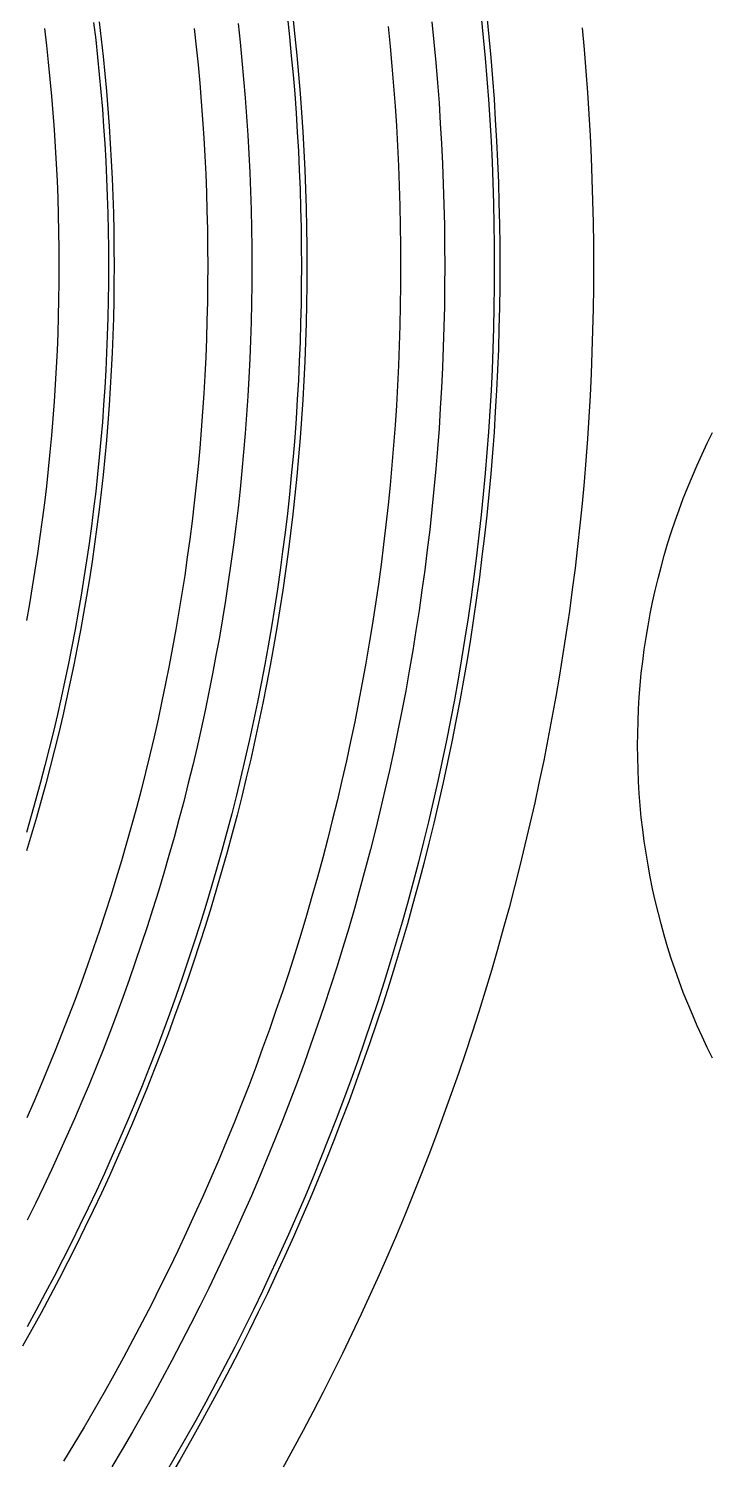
# Model space of a CAD drawing. Header units: metres. Extents: x 10 to 1210, y 10 to 2773.
# Drawn here: x 807.5 to 931.4, y 2087.5 to 2347 of the extents above; entities that cross this region are included whole.
import ezdxf

# ---------------------------------------------------------------- set-up
doc = ezdxf.new("R2010")
doc.units = ezdxf.units.M
for name, color, linetype in [('ACIKLIK', 5, 'Continuous'), ('CAM_SABLON', 4, 'Continuous'), ('DIS_KENAR_V91_Z3', 1, 'Continuous'), ('LAMBA_T4_Z4', 3, 'Continuous')]:
    doc.layers.add(name, color=color, linetype=linetype)

msp = doc.modelspace()

# ---------------------------------------------------------------- linework, layer by layer
at = {"layer": 'ACIKLIK'}
for points in [[(810.37, 2347.02), (810.73, 2343.96), (811.07, 2340.9), (811.37, 2337.83), (811.66, 2334.77), (811.91, 2331.7), (812.14, 2328.62), (812.34, 2325.55), (812.52, 2322.47), (812.66, 2319.4), (812.78, 2316.32), (812.88, 2313.24), (812.95, 2310.16), (812.99, 2307.08), (813, 2304), (813, 2304), (812.99, 2300.92), (812.95, 2297.84), (812.88, 2294.76), (812.78, 2291.68), (812.66, 2288.6), (812.52, 2285.53), (812.34, 2282.45), (812.14, 2279.38), (811.91, 2276.3), (811.66, 2273.23), (811.37, 2270.17), (811.07, 2267.1), (810.73, 2264.04), (810.37, 2260.98), (809.98, 2257.92), (809.56, 2254.87), (809.12, 2251.82), (808.65, 2248.78), (808.16, 2245.74), (807.64, 2242.7), (807.09, 2239.67)], [(845.51, 2347.92), (845.87, 2344.56), (846.21, 2341.19), (846.52, 2337.82), (846.8, 2334.44), (847.05, 2331.07), (847.28, 2327.69), (847.47, 2324.31), (847.63, 2320.92), (847.76, 2317.54), (847.87, 2314.16), (847.94, 2310.77), (847.98, 2307.39), (848, 2304), (848, 2304), (847.98, 2300.61), (847.94, 2297.23), (847.87, 2293.84), (847.76, 2290.46), (847.63, 2287.08), (847.47, 2283.69), (847.28, 2280.31), (847.05, 2276.93), (846.8, 2273.56), (846.52, 2270.18), (846.21, 2266.81), (845.87, 2263.44), (845.51, 2260.08), (845.11, 2256.71), (844.68, 2253.36), (844.22, 2250), (843.74, 2246.65), (843.22, 2243.3), (842.68, 2239.96), (842.11, 2236.62), (841.5, 2233.29), (840.87, 2229.97), (840.21, 2226.65), (839.52, 2223.33), (838.8, 2220.02), (838.06, 2216.72), (837.28, 2213.42), (836.47, 2210.13), (835.64, 2206.85), (834.78, 2203.58), (833.89, 2200.31), (832.97, 2197.05), (832.02, 2193.8), (831.05, 2190.56), (830.04, 2187.33), (829.01, 2184.1), (827.95, 2180.89), (826.86, 2177.68), (825.74, 2174.48), (824.6, 2171.3), (823.43, 2168.12), (822.23, 2164.95), (821, 2161.8), (819.75, 2158.65), (818.47, 2155.52), (817.16, 2152.4), (815.82, 2149.29), (814.46, 2146.19), (813.06, 2143.1), (811.65, 2140.02), (810.2, 2136.96), (808.73, 2133.91), (807.23, 2130.88)], [(880.68, 2348.22), (881.05, 2344.54), (881.39, 2340.87), (881.7, 2337.19), (881.97, 2333.51), (882.21, 2329.82), (882.42, 2326.14), (882.6, 2322.45), (882.74, 2318.76), (882.85, 2315.07), (882.94, 2311.38), (882.98, 2307.69), (883, 2304), (883, 2304), (882.98, 2300.31), (882.94, 2296.62), (882.85, 2292.93), (882.74, 2289.24), (882.6, 2285.55), (882.42, 2281.86), (882.21, 2278.18), (881.97, 2274.49), (881.7, 2270.81), (881.39, 2267.13), (881.05, 2263.46), (880.68, 2259.78), (880.28, 2256.12), (879.85, 2252.45), (879.38, 2248.79), (878.88, 2245.13), (878.35, 2241.48), (877.79, 2237.83), (877.2, 2234.18), (876.57, 2230.55), (875.92, 2226.91), (875.23, 2223.29), (874.51, 2219.67), (873.76, 2216.05), (872.97, 2212.45), (872.16, 2208.85), (871.31, 2205.25), (870.43, 2201.67), (869.53, 2198.09), (868.59, 2194.52), (867.62, 2190.96), (866.61, 2187.41), (865.58, 2183.86), (864.52, 2180.33), (863.42, 2176.8), (862.3, 2173.29), (861.14, 2169.78), (859.95, 2166.28), (858.74, 2162.8), (857.49, 2159.33), (856.21, 2155.86), (854.9, 2152.41), (853.57, 2148.97), (852.2, 2145.54), (850.8, 2142.13), (849.37, 2138.72), (847.92, 2135.33), (846.43, 2131.95), (844.91, 2128.58), (843.37, 2125.23), (841.79, 2121.89), (840.19, 2118.57), (838.56, 2115.26), (836.9, 2111.96), (835.21, 2108.68), (833.49, 2105.41), (831.74, 2102.16), (829.96, 2098.93), (828.16, 2095.7), (826.33, 2092.5), (824.47, 2089.31), (822.58, 2086.14)]]:
    msp.add_lwpolyline(points, dxfattribs=at)
at = {"layer": 'CAM_SABLON'}
for points in [[(854.45, 2348.94), (854.83, 2345.5), (855.17, 2342.05), (855.49, 2338.6), (855.78, 2335.15), (856.03, 2331.69), (856.26, 2328.24), (856.46, 2324.78), (856.62, 2321.32), (856.76, 2317.86), (856.86, 2314.39), (856.94, 2310.93), (856.98, 2307.46), (857, 2304), (857, 2304), (856.98, 2300.54), (856.94, 2297.07), (856.86, 2293.61), (856.76, 2290.14), (856.62, 2286.68), (856.46, 2283.22), (856.26, 2279.76), (856.03, 2276.31), (855.78, 2272.85), (855.49, 2269.4), (855.17, 2265.95), (854.83, 2262.5), (854.45, 2259.06), (854.04, 2255.62), (853.6, 2252.18), (853.14, 2248.75), (852.64, 2245.32), (852.11, 2241.9), (851.56, 2238.48), (850.97, 2235.06), (850.35, 2231.65), (849.71, 2228.25), (849.03, 2224.85), (848.32, 2221.46), (847.59, 2218.07), (846.82, 2214.69), (846.03, 2211.32), (845.21, 2207.96), (844.35, 2204.6), (843.47, 2201.25), (842.56, 2197.91), (841.62, 2194.57), (840.65, 2191.25), (839.65, 2187.93), (838.63, 2184.62), (837.57, 2181.32), (836.48, 2178.03), (835.37, 2174.75), (834.23, 2171.48), (833.06, 2168.22), (831.86, 2164.97), (830.63, 2161.73), (829.38, 2158.5), (828.09, 2155.28), (826.78, 2152.07), (825.44, 2148.88), (824.07, 2145.7), (822.68, 2142.53), (821.25, 2139.37), (819.8, 2136.22), (818.33, 2133.09), (816.82, 2129.97), (815.29, 2126.86), (813.73, 2123.77), (812.14, 2120.69), (810.53, 2117.62), (808.89, 2114.57), (807.22, 2111.53)], [(889.63, 2349.16), (890.01, 2345.41), (890.36, 2341.65), (890.67, 2337.89), (890.95, 2334.13), (891.19, 2330.37), (891.41, 2326.61), (891.59, 2322.84), (891.74, 2319.08), (891.85, 2315.31), (891.93, 2311.54), (891.98, 2307.77), (892, 2304), (892, 2304), (891.98, 2300.23), (891.93, 2296.46), (891.85, 2292.69), (891.74, 2288.92), (891.59, 2285.16), (891.41, 2281.39), (891.19, 2277.63), (890.95, 2273.87), (890.67, 2270.11), (890.36, 2266.35), (890.01, 2262.59), (889.63, 2258.84), (889.22, 2255.1), (888.78, 2251.35), (888.3, 2247.61), (887.8, 2243.88), (887.25, 2240.15), (886.68, 2236.42), (886.08, 2232.7), (885.44, 2228.98), (884.77, 2225.27), (884.06, 2221.57), (883.33, 2217.87), (882.56, 2214.18), (881.76, 2210.5), (880.93, 2206.82), (880.06, 2203.15), (879.17, 2199.49), (878.24, 2195.84), (877.28, 2192.19), (876.29, 2188.55), (875.26, 2184.92), (874.21, 2181.31), (873.12, 2177.7), (872.01, 2174.1), (870.86, 2170.5), (869.68, 2166.92), (868.46, 2163.35), (867.22, 2159.8), (865.95, 2156.25), (864.64, 2152.71), (863.31, 2149.19), (861.94, 2145.67), (860.54, 2142.17), (859.12, 2138.68), (857.66, 2135.2), (856.17, 2131.74), (854.65, 2128.29), (853.1, 2124.85), (851.52, 2121.43), (849.92, 2118.02), (848.28, 2114.62), (846.61, 2111.24), (844.91, 2107.88), (843.19, 2104.52), (841.43, 2101.19), (839.65, 2097.87), (837.84, 2094.56), (835.99, 2091.27), (834.12, 2088), (832.22, 2084.74)], [(819.3, 2348.12), (819.67, 2344.98), (820.02, 2341.84), (820.33, 2338.7), (820.62, 2335.55), (820.88, 2332.4), (821.12, 2329.25), (821.32, 2326.1), (821.5, 2322.95), (821.66, 2319.79), (821.78, 2316.63), (821.88, 2313.48), (821.94, 2310.32), (821.99, 2307.16), (822, 2304), (822, 2304), (821.99, 2300.84), (821.94, 2297.68), (821.88, 2294.52), (821.78, 2291.37), (821.66, 2288.21), (821.5, 2285.05), (821.32, 2281.9), (821.12, 2278.75), (820.88, 2275.6), (820.62, 2272.45), (820.33, 2269.3), (820.02, 2266.16), (819.67, 2263.02), (819.3, 2259.88), (818.9, 2256.75), (818.48, 2253.62), (818.02, 2250.49), (817.54, 2247.37), (817.04, 2244.25), (816.5, 2241.14), (815.94, 2238.03), (815.35, 2234.93), (814.73, 2231.83), (814.09, 2228.74), (813.42, 2225.65), (812.72, 2222.57), (812, 2219.49), (811.25, 2216.42), (810.47, 2213.36), (809.66, 2210.31), (808.83, 2207.26), (807.98, 2204.22), (807.09, 2201.19)]]:
    msp.add_lwpolyline(points, dxfattribs=at)
at = {"layer": 'DIS_KENAR_V91_Z3'}
for points in [[(837.56, 2347.02), (837.92, 2343.72), (838.25, 2340.42), (838.55, 2337.12), (838.83, 2333.81), (839.07, 2330.51), (839.29, 2327.2), (839.48, 2323.89), (839.64, 2320.58), (839.77, 2317.26), (839.87, 2313.95), (839.94, 2310.63), (839.99, 2307.32), (840, 2304), (840, 2304), (839.99, 2300.68), (839.94, 2297.37), (839.87, 2294.05), (839.77, 2290.74), (839.64, 2287.42), (839.48, 2284.11), (839.29, 2280.8), (839.07, 2277.49), (838.83, 2274.19), (838.55, 2270.88), (838.25, 2267.58), (837.92, 2264.28), (837.56, 2260.98), (837.17, 2257.69), (836.75, 2254.4), (836.3, 2251.11), (835.83, 2247.83), (835.32, 2244.55), (834.79, 2241.28), (834.23, 2238.01), (833.64, 2234.75), (833.02, 2231.49), (832.37, 2228.24), (831.7, 2224.99), (830.99, 2221.75), (830.26, 2218.52), (829.5, 2215.29), (828.71, 2212.07), (827.9, 2208.86), (827.05, 2205.65), (826.18, 2202.45), (825.28, 2199.26), (824.35, 2196.07), (823.4, 2192.9), (822.41, 2189.73), (821.4, 2186.57), (820.36, 2183.42), (819.3, 2180.28), (818.2, 2177.15), (817.08, 2174.03), (815.94, 2170.92), (814.76, 2167.82), (813.56, 2164.73), (812.33, 2161.65), (811.07, 2158.58), (809.79, 2155.52), (808.48, 2152.48), (807.15, 2149.44)], [(872.73, 2347.38), (873.09, 2343.78), (873.42, 2340.17), (873.72, 2336.56), (873.99, 2332.95), (874.23, 2329.34), (874.43, 2325.72), (874.61, 2322.1), (874.75, 2318.48), (874.86, 2314.86), (874.94, 2311.24), (874.98, 2307.62), (875, 2304), (875, 2304), (874.98, 2300.38), (874.94, 2296.76), (874.86, 2293.14), (874.75, 2289.52), (874.61, 2285.9), (874.43, 2282.28), (874.23, 2278.66), (873.99, 2275.05), (873.72, 2271.44), (873.42, 2267.83), (873.09, 2264.22), (872.73, 2260.62), (872.33, 2257.02), (871.91, 2253.42), (871.45, 2249.83), (870.96, 2246.24), (870.44, 2242.66), (869.89, 2239.08), (869.31, 2235.51), (868.7, 2231.94), (868.05, 2228.37), (867.38, 2224.81), (866.67, 2221.26), (865.93, 2217.72), (865.16, 2214.18), (864.36, 2210.65), (863.53, 2207.12), (862.67, 2203.6), (861.78, 2200.09), (860.86, 2196.59), (859.91, 2193.1), (858.92, 2189.61), (857.91, 2186.13), (856.87, 2182.67), (855.79, 2179.21), (854.69, 2175.76), (853.55, 2172.32), (852.39, 2168.89), (851.2, 2165.47), (849.97, 2162.06), (848.72, 2158.66), (847.44, 2155.28), (846.12, 2151.9), (844.78, 2148.54), (843.41, 2145.19), (842.01, 2141.85), (840.58, 2138.52), (839.12, 2135.2), (837.63, 2131.9), (836.12, 2128.61), (834.57, 2125.34), (833, 2122.08), (831.4, 2118.83), (829.77, 2115.59), (828.11, 2112.37), (826.42, 2109.17), (824.71, 2105.98), (822.97, 2102.8), (821.2, 2099.64), (819.4, 2096.5), (817.58, 2093.37), (815.72, 2090.26), (813.85, 2087.16)], [(907.93, 2347.13), (908.29, 2343.22), (908.61, 2339.31), (908.9, 2335.39), (909.16, 2331.47), (909.38, 2327.55), (909.57, 2323.63), (909.73, 2319.7), (909.85, 2315.78), (909.93, 2311.85), (909.98, 2307.93), (910, 2304), (910, 2304), (909.98, 2300.07), (909.93, 2296.15), (909.85, 2292.22), (909.73, 2288.3), (909.57, 2284.37), (909.38, 2280.45), (909.16, 2276.53), (908.9, 2272.61), (908.61, 2268.69), (908.29, 2264.78), (907.93, 2260.87), (907.53, 2256.96), (907.11, 2253.06), (906.65, 2249.16), (906.15, 2245.26), (905.62, 2241.37), (905.06, 2237.49), (904.46, 2233.6), (903.83, 2229.73), (903.16, 2225.86), (902.46, 2221.99), (901.73, 2218.14), (900.97, 2214.28), (900.17, 2210.44), (899.33, 2206.6), (898.47, 2202.77), (897.57, 2198.95), (896.63, 2195.14), (895.67, 2191.33), (894.67, 2187.53), (893.63, 2183.74), (892.57, 2179.96), (891.47, 2176.19), (890.34, 2172.43), (889.17, 2168.68), (887.98, 2164.94), (886.75, 2161.21), (885.48, 2157.49), (884.19, 2153.79), (882.86, 2150.09), (881.5, 2146.41), (880.11, 2142.73), (878.69, 2139.07), (877.23, 2135.43), (875.75, 2131.79), (874.23, 2128.17), (872.68, 2124.56), (871.1, 2120.97), (869.48, 2117.39), (867.84, 2113.82), (866.16, 2110.27), (864.46, 2106.73), (862.72, 2103.21), (860.95, 2099.7), (859.15, 2096.21), (857.33, 2092.74), (855.47, 2089.28), (853.58, 2085.84)], [(931.62, 2160.25), (930.65, 2162.2), (929.71, 2164.17), (928.81, 2166.16), (927.94, 2168.16), (927.1, 2170.17), (926.3, 2172.2), (925.54, 2174.25), (924.81, 2176.3), (924.12, 2178.37), (923.46, 2180.45), (922.84, 2182.55), (922.26, 2184.65), (921.71, 2186.76), (921.2, 2188.88), (920.73, 2191.01), (920.3, 2193.15), (919.9, 2195.29), (919.54, 2197.45), (919.22, 2199.6), (918.93, 2201.77), (918.68, 2203.93), (918.48, 2206.11), (918.3, 2208.28), (918.17, 2210.46), (918.08, 2212.64), (918.02, 2214.82), (918, 2217), (918.02, 2219.18), (918.08, 2221.36), (918.17, 2223.54), (918.3, 2225.72), (918.48, 2227.89), (918.68, 2230.07), (918.93, 2232.23), (919.22, 2234.4), (919.54, 2236.55), (919.9, 2238.71), (920.3, 2240.85), (920.73, 2242.99), (921.2, 2245.12), (921.71, 2247.24), (922.26, 2249.35), (922.84, 2251.45), (923.46, 2253.55), (924.12, 2255.63), (924.81, 2257.7), (925.54, 2259.75), (926.3, 2261.8), (927.1, 2263.83), (927.94, 2265.84), (928.81, 2267.84), (929.71, 2269.83), (930.65, 2271.8), (931.62, 2273.75)]]:
    msp.add_lwpolyline(points, dxfattribs=at)
at = {"layer": 'LAMBA_T4_Z4'}
for points in [[(855.44, 2349.05), (855.82, 2345.6), (856.17, 2342.15), (856.49, 2338.69), (856.77, 2335.23), (857.03, 2331.76), (857.26, 2328.3), (857.45, 2324.83), (857.62, 2321.36), (857.76, 2317.89), (857.86, 2314.42), (857.94, 2310.95), (857.98, 2307.47), (858, 2304), (858, 2304), (857.98, 2300.53), (857.94, 2297.05), (857.86, 2293.58), (857.76, 2290.11), (857.62, 2286.64), (857.45, 2283.17), (857.26, 2279.7), (857.03, 2276.24), (856.77, 2272.77), (856.49, 2269.31), (856.17, 2265.85), (855.82, 2262.4), (855.44, 2258.95), (855.03, 2255.5), (854.59, 2252.05), (854.13, 2248.61), (853.63, 2245.17), (853.1, 2241.74), (852.54, 2238.31), (851.95, 2234.89), (851.34, 2231.47), (850.69, 2228.06), (850.01, 2224.65), (849.3, 2221.25), (848.57, 2217.86), (847.8, 2214.47), (847, 2211.09), (846.18, 2207.72), (845.32, 2204.35), (844.44, 2200.99), (843.52, 2197.64), (842.58, 2194.3), (841.61, 2190.96), (840.61, 2187.64), (839.58, 2184.32), (838.52, 2181.01), (837.43, 2177.71), (836.32, 2174.42), (835.17, 2171.14), (834, 2167.88), (832.8, 2164.62), (831.56, 2161.37), (830.31, 2158.13), (829.02, 2154.91), (827.7, 2151.69), (826.36, 2148.49), (824.99, 2145.3), (823.59, 2142.12), (822.16, 2138.95), (820.71, 2135.8), (819.23, 2132.66), (817.72, 2129.53), (816.18, 2126.41), (814.62, 2123.31), (813.03, 2120.22), (811.41, 2117.15), (809.77, 2114.09), (808.1, 2111.05), (806.4, 2108.02)], [(890.63, 2349.26), (891.01, 2345.5), (891.35, 2341.74), (891.67, 2337.97), (891.95, 2334.2), (892.19, 2330.43), (892.41, 2326.66), (892.59, 2322.89), (892.74, 2319.11), (892.85, 2315.33), (892.93, 2311.56), (892.98, 2307.78), (893, 2304), (893, 2304), (892.98, 2300.22), (892.93, 2296.44), (892.85, 2292.67), (892.74, 2288.89), (892.59, 2285.11), (892.41, 2281.34), (892.19, 2277.57), (891.95, 2273.8), (891.67, 2270.03), (891.35, 2266.26), (891.01, 2262.5), (890.63, 2258.74), (890.22, 2254.98), (889.77, 2251.23), (889.3, 2247.48), (888.79, 2243.74), (888.24, 2240), (887.67, 2236.26), (887.06, 2232.53), (886.42, 2228.81), (885.75, 2225.09), (885.04, 2221.38), (884.31, 2217.67), (883.54, 2213.97), (882.74, 2210.28), (881.9, 2206.6), (881.04, 2202.92), (880.14, 2199.25), (879.21, 2195.59), (878.25, 2191.93), (877.25, 2188.29), (876.23, 2184.65), (875.17, 2181.02), (874.08, 2177.4), (872.96, 2173.79), (871.81, 2170.2), (870.62, 2166.61), (869.41, 2163.03), (868.16, 2159.46), (866.89, 2155.91), (865.58, 2152.36), (864.24, 2148.83), (862.87, 2145.31), (861.47, 2141.8), (860.04, 2138.3), (858.58, 2134.81), (857.09, 2131.34), (855.57, 2127.88), (854.01, 2124.44), (852.43, 2121.01), (850.82, 2117.59), (849.18, 2114.19), (847.51, 2110.8), (845.81, 2107.42), (844.08, 2104.06), (842.32, 2100.72), (840.53, 2097.39), (838.71, 2094.08), (836.86, 2090.78), (834.99, 2087.5), (833.09, 2084.24)], [(820.29, 2348.24), (820.67, 2345.09), (821.01, 2341.94), (821.33, 2338.79), (821.62, 2335.64), (821.88, 2332.48), (822.12, 2329.32), (822.32, 2326.16), (822.5, 2323), (822.65, 2319.83), (822.78, 2316.67), (822.88, 2313.5), (822.94, 2310.34), (822.99, 2307.17), (823, 2304), (823, 2304), (822.99, 2300.83), (822.94, 2297.66), (822.88, 2294.5), (822.78, 2291.33), (822.65, 2288.17), (822.5, 2285), (822.32, 2281.84), (822.12, 2278.68), (821.88, 2275.52), (821.62, 2272.36), (821.33, 2269.21), (821.01, 2266.06), (820.67, 2262.91), (820.29, 2259.76), (819.89, 2256.62), (819.47, 2253.48), (819.01, 2250.35), (818.53, 2247.21), (818.02, 2244.09), (817.49, 2240.97), (816.92, 2237.85), (816.33, 2234.74), (815.71, 2231.63), (815.07, 2228.53), (814.4, 2225.43), (813.7, 2222.34), (812.97, 2219.26), (812.22, 2216.18), (811.44, 2213.11), (810.63, 2210.05), (809.8, 2206.99), (808.94, 2203.94), (808.05, 2200.9), (807.14, 2197.87)]]:
    msp.add_lwpolyline(points, dxfattribs=at)

doc.saveas('drawing.dxf')
